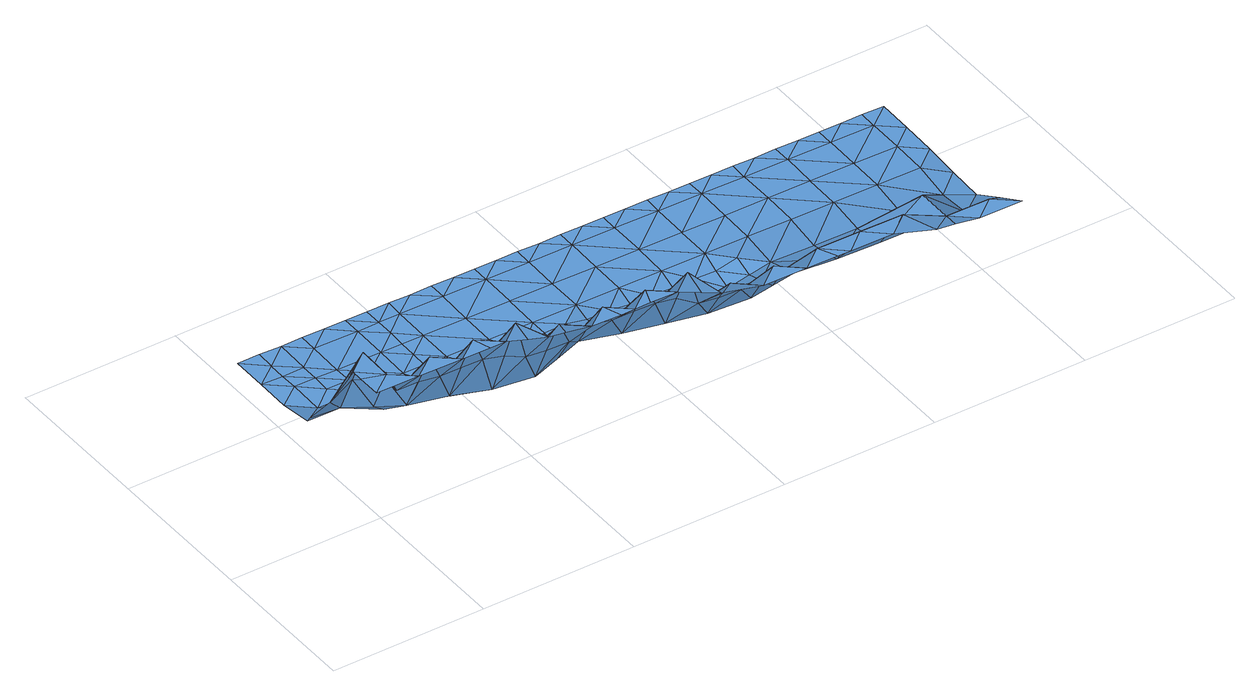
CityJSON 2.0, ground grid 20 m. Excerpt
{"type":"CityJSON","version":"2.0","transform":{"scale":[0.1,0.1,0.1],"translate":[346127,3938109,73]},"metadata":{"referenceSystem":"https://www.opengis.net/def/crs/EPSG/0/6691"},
"CityObjects":{
"waterbody1":{"type":"WaterBody","attributes":{"name":"7","class":"1140","function":"1","WaterBodyRiverFloodingRiskAttribute.description":"4","WaterBodyRiverFloodingRiskAttribute.rankOrg":"3","WaterBodyRiverFloodingRiskAttribute.adminType":"2","WaterBodyRiverFloodingRiskAttribute.scale":"L2"},"geometry":[{"type":"MultiSurface","lod":"1","boundaries":[[[0,1,2]],[[3,0,2]],[[4,5,6]],[[7,4,6]],[[4,7,8]],[[9,10,6]],[[11,9,5]],[[11,12,9]],[[13,7,6]],[[5,9,6]],[[3,2,12]],[[14,12,2]],[[15,14,2]],[[16,17,18]],[[19,18,20]],[[10,19,20]],[[21,19,10]],[[19,16,18]],[[17,16,22]],[[23,21,24]],[[24,21,10]],[[14,24,10]],[[10,9,14]],[[6,10,20]],[[20,13,6]],[[13,20,25]],[[25,20,26]],[[26,20,18]],[[26,18,27]],[[27,18,28]],[[17,28,18]],[[2,1,15]],[[12,14,9]]]}]},
"waterbody2":{"type":"WaterBody","attributes":{"name":"7","class":"1140","function":"1","WaterBodyRiverFloodingRiskAttribute.description":"4","WaterBodyRiverFloodingRiskAttribute.rankOrg":"2","WaterBodyRiverFloodingRiskAttribute.adminType":"2","WaterBodyRiverFloodingRiskAttribute.scale":"L2"},"geometry":[{"type":"MultiSurface","lod":"1","boundaries":[[[29,30,31]],[[17,22,32]],[[21,16,19]],[[16,30,22]],[[28,17,32]],[[33,32,34]],[[35,34,29]],[[31,36,29]],[[31,23,37]],[[16,21,30]],[[23,24,37]],[[24,15,37]],[[37,38,31]],[[38,36,31]],[[39,29,36]],[[40,35,29]],[[41,42,43]],[[44,45,42]],[[45,46,47]],[[45,47,42]],[[42,47,43]],[[47,48,43]],[[48,49,50]],[[33,34,51]],[[51,34,35]],[[35,52,51]],[[52,53,54]],[[52,54,51]],[[54,55,51]],[[51,55,33]],[[56,33,55]],[[41,43,57]],[[57,43,58]],[[59,58,43]],[[43,60,59]],[[43,48,60]],[[50,60,48]],[[56,49,33]],[[33,49,48]],[[47,33,48]],[[32,33,47]],[[47,28,32]],[[46,28,47]],[[61,44,42]],[[61,42,62]],[[62,42,41]],[[63,40,29]],[[39,63,29]],[[1,38,37]],[[15,1,37]],[[24,14,15]],[[21,23,30]],[[31,30,23]],[[34,30,29]],[[22,30,34]],[[32,22,34]]]}]},
"waterbody3":{"type":"WaterBody","attributes":{"name":"7","class":"1140","function":"1","WaterBodyRiverFloodingRiskAttribute.description":"4","WaterBodyRiverFloodingRiskAttribute.rankOrg":"3","WaterBodyRiverFloodingRiskAttribute.adminType":"2","WaterBodyRiverFloodingRiskAttribute.scale":"L2"},"geometry":[{"type":"MultiSurface","lod":"1","boundaries":[[[64,65,66]],[[67,68,69]],[[66,70,64]],[[68,71,72]],[[73,74,75]],[[76,77,78]],[[74,41,75]],[[62,41,74]],[[78,72,79]],[[57,58,75]],[[75,58,80]],[[80,81,75]],[[77,82,74]],[[82,61,62]],[[82,62,74]],[[83,84,85]],[[86,85,87]],[[41,57,75]],[[81,73,75]],[[73,81,88]],[[70,89,64]],[[90,86,87]],[[83,91,84]],[[91,83,92]],[[90,93,86]],[[94,90,87]],[[95,94,89]],[[70,95,89]],[[77,74,78]],[[74,73,78]],[[71,79,72]],[[96,67,69]],[[72,73,64]],[[68,72,69]],[[89,94,87]],[[89,87,69]],[[89,69,72]],[[88,65,73]],[[78,79,76]],[[64,89,72]],[[96,69,84]],[[85,84,87]],[[69,87,84]],[[91,96,84]],[[64,73,65]],[[72,78,73]]]}]},
"waterbody4":{"type":"WaterBody","attributes":{"name":"7","class":"1140","function":"1","WaterBodyRiverFloodingRiskAttribute.description":"4","WaterBodyRiverFloodingRiskAttribute.rankOrg":"4","WaterBodyRiverFloodingRiskAttribute.adminType":"2","WaterBodyRiverFloodingRiskAttribute.scale":"L2"},"geometry":[{"type":"MultiSurface","lod":"1","boundaries":[[[97,98,99]],[[100,98,97]],[[98,101,102]],[[103,102,101]],[[102,103,104]],[[98,100,101]],[[82,77,99]],[[44,61,105]],[[99,105,61]],[[102,105,99]],[[102,106,105]],[[107,105,106]],[[105,107,45]],[[46,45,107]],[[46,27,28]],[[25,106,13]],[[106,104,13]],[[7,13,104]],[[8,7,108]],[[109,110,111]],[[110,53,111]],[[112,53,110]],[[54,53,112]],[[52,35,40]],[[40,63,113]],[[114,113,63]],[[114,115,113]],[[115,111,113]],[[115,116,111]],[[50,49,117]],[[49,118,117]],[[49,119,118]],[[56,119,49]],[[56,55,119]],[[119,55,120]],[[120,55,112]],[[120,121,119]],[[122,123,124]],[[124,123,125]],[[124,125,65]],[[65,125,126]],[[127,126,125]],[[127,128,126]],[[66,65,126]],[[76,79,97]],[[79,129,97]],[[79,71,129]],[[71,68,129]],[[90,94,130]],[[90,130,93]],[[131,93,130]],[[131,132,93]],[[133,132,131]],[[133,134,132]],[[132,134,135]],[[132,135,136]],[[135,137,136]],[[136,137,138]],[[138,137,139]],[[139,140,138]],[[141,138,140]],[[136,138,141]],[[136,141,142]],[[143,142,141]],[[144,142,143]],[[145,142,144]],[[146,145,144]],[[92,145,146]],[[145,92,83]],[[91,92,147]],[[147,96,91]],[[67,96,148]],[[148,68,67]],[[86,149,85]],[[86,93,149]],[[149,145,85]],[[145,149,136]],[[83,85,145]],[[147,92,146]],[[146,144,150]],[[146,150,151]],[[136,142,145]],[[149,132,136]],[[93,132,149]],[[95,152,94]],[[148,129,68]],[[97,129,153]],[[80,58,154]],[[58,155,154]],[[58,156,155]],[[58,59,156]],[[59,60,156]],[[60,157,156]],[[60,117,157]],[[117,158,157]],[[157,159,156]],[[160,154,155]],[[122,154,160]],[[154,122,81]],[[154,81,80]],[[88,81,124]],[[126,70,66]],[[65,88,124]],[[81,122,124]],[[159,155,156]],[[121,118,119]],[[158,117,118]],[[60,50,117]],[[52,40,113]],[[52,113,53]],[[54,112,55]],[[112,110,120]],[[53,113,111]],[[111,116,109]],[[25,26,106]],[[107,26,27]],[[27,46,107]],[[106,26,107]],[[105,45,44]],[[99,61,82]],[[97,77,76]],[[97,153,100]],[[101,100,161]],[[100,162,161]],[[102,99,98]],[[102,104,106]],[[108,7,104]],[[163,164,103]],[[165,163,103]],[[103,101,165]],[[166,101,161]],[[162,167,161]],[[168,169,170]],[[171,172,162]],[[100,153,162]],[[129,148,153]],[[147,148,96]],[[151,147,146]],[[151,150,173]],[[174,175,170]],[[170,176,168]],[[177,178,173]],[[179,177,173]],[[180,181,182]],[[182,183,180]],[[179,182,184]],[[150,179,173]],[[150,144,143]],[[185,186,187]],[[143,141,188]],[[189,186,190]],[[141,140,188]],[[139,191,140]],[[192,193,190]],[[191,139,194]],[[195,139,196]],[[139,137,196]],[[197,137,135]],[[134,197,135]],[[198,130,94]],[[152,198,94]],[[95,70,152]],[[128,70,126]],[[199,200,201]],[[164,104,103]],[[97,99,77]],[[202,70,128]],[[202,152,70]],[[202,198,152]],[[198,131,130]],[[197,196,137]],[[195,203,139]],[[203,194,139]],[[203,204,194]],[[205,194,204]],[[205,191,194]],[[192,191,205]],[[190,191,192]],[[190,140,191]],[[140,190,188]],[[186,188,190]],[[186,143,188]],[[185,143,186]],[[185,150,143]],[[185,179,150]],[[185,182,179]],[[185,187,182]],[[187,183,182]],[[187,206,183]],[[187,201,206]],[[187,186,201]],[[201,186,189]],[[199,201,189]],[[199,189,193]],[[193,189,190]],[[201,200,206]],[[181,184,182]],[[184,207,179]],[[207,177,179]],[[178,176,173]],[[170,173,176]],[[175,173,170]],[[175,151,173]],[[175,147,151]],[[174,147,175]],[[174,148,147]],[[148,174,153]],[[153,174,162]],[[162,174,171]],[[171,174,170]],[[169,171,170]],[[208,171,169]],[[208,172,171]],[[209,162,172]],[[209,167,162]],[[167,210,161]],[[210,166,161]],[[211,101,166]],[[211,165,101]],[[104,164,108]],[[212,213,206]],[[183,214,215]],[[200,212,206]],[[183,206,214]],[[213,214,206]],[[215,180,183]]]}]}
},
"vertices":[
[9,292,32],[9,246,32],[37,268,32],[38,292,32],[151,290,32],[123,290,32],[151,266,32],[179,266,32],[179,289,32],[94,267,32],[93,221,32],[94,291,32],[66,291,32],[179,243,32],[65,245,32],[37,245,32],[121,175,32],[149,151,28],[149,174,32],[121,198,32],[150,220,32],[93,198,32],[120,151,28],[64,199,32],[65,222,32],[178,220,32],[178,197,32],[177,174,32],[177,150,21],
[35,130,61],[92,175,32],[36,176,32],[148,128,25],[147,82,60],[92,129,35],[63,106,66],[7,153,41],[37,222,32],[8,200,32],[7,148,48],[35,107,114],[289,102,36],[262,126,6],[261,80,39],[262,149,18],[234,149,21],[205,150,21],[205,127,11],[204,81,45],[175,58,113],[204,58,106],[91,83,70],[63,83,118],[62,60,118],[90,59,118],[119,59,113],[147,59,113],[289,79,52],[289,56,90],[260,57,90],[232,57,93],[290,149,19],[290,125,19],[6,107,96],
[431,77,41],[402,54,96],[430,54,91],[488,145,23],[460,146,24],[488,122,15],[459,53,72],[432,146,24],[431,123,17],[374,78,51],[318,125,32],[317,79,64],[375,147,27],[347,148,32],[375,124,22],[404,147,27],[317,56,103],[345,55,96],[319,148,32],[573,121,20],[545,121,14],[573,97,27],[572,74,35],[544,75,29],[374,55,96],[487,76,32],[544,52,66],[545,144,23],[573,144,29],[572,51,72],[515,52,68],[487,53,68],[517,145,23],
[376,170,32],[320,217,32],[319,171,32],[376,216,32],[321,264,32],[263,218,32],[264,265,32],[207,266,32],[262,172,32],[206,219,32],[206,173,32],[208,289,32],[5,15,167],[61,14,167],[33,37,167],[90,36,167],[34,84,167],[6,73,148],[5,61,167],[5,46,167],[203,34,167],[175,12,167],[147,35,167],[118,13,167],[154,12,167],[345,9,141],[365,9,141],[373,31,141],[401,8,141],[430,31,141],[431,7,128],[458,7,116],[432,169,32],[543,29,103],[571,5,103],[600,28,103],[611,4,103],[628,4,103],[656,27,103],[657,73,36],[713,26,103],[714,72,35],[770,25,77],[770,71,77],[715,118,25],[658,119,25],[715,164,32],[659,165,32],[601,120,26],[602,166,32],[546,167,32],[489,168,32],[601,74,40],[660,211,32],[603,212,32],[486,30,103],[433,215,32],[317,32,141],[288,10,141],[260,33,141],[231,11,150],[204,11,158],[253,10,147],[326,9,141],[377,263,32],[434,262,32],[264,288,32],[236,288,32],[293,287,32],[349,286,32],[406,285,32],[548,283,32],[519,283,32],[547,260,32],[490,261,32],[463,284,32],[604,259,32],[490,214,32],[546,213,32],[576,282,32],[632,281,32],[604,282,32],[660,258,32],[746,279,32],[717,280,32],[717,257,32],[774,256,32],[689,280,32],[716,211,32],[772,163,32],[773,210,32],[771,117,25],[829,162,32],[828,116,24],[827,70,29],[856,93,27],[857,139,28],[826,24,77],[766,2,82],[741,2,85],[684,3,103],[514,6,103],[857,185,32],[858,231,32],[830,209,32],[461,7,115],[798,1,77],[854,0,77],[855,46,53],[830,255,32],[661,281,32],[491,284,32],[434,285,32],[378,286,32],[321,287,32],[859,277,32],[831,278,32],[802,278,32],[774,279,32]
]}
